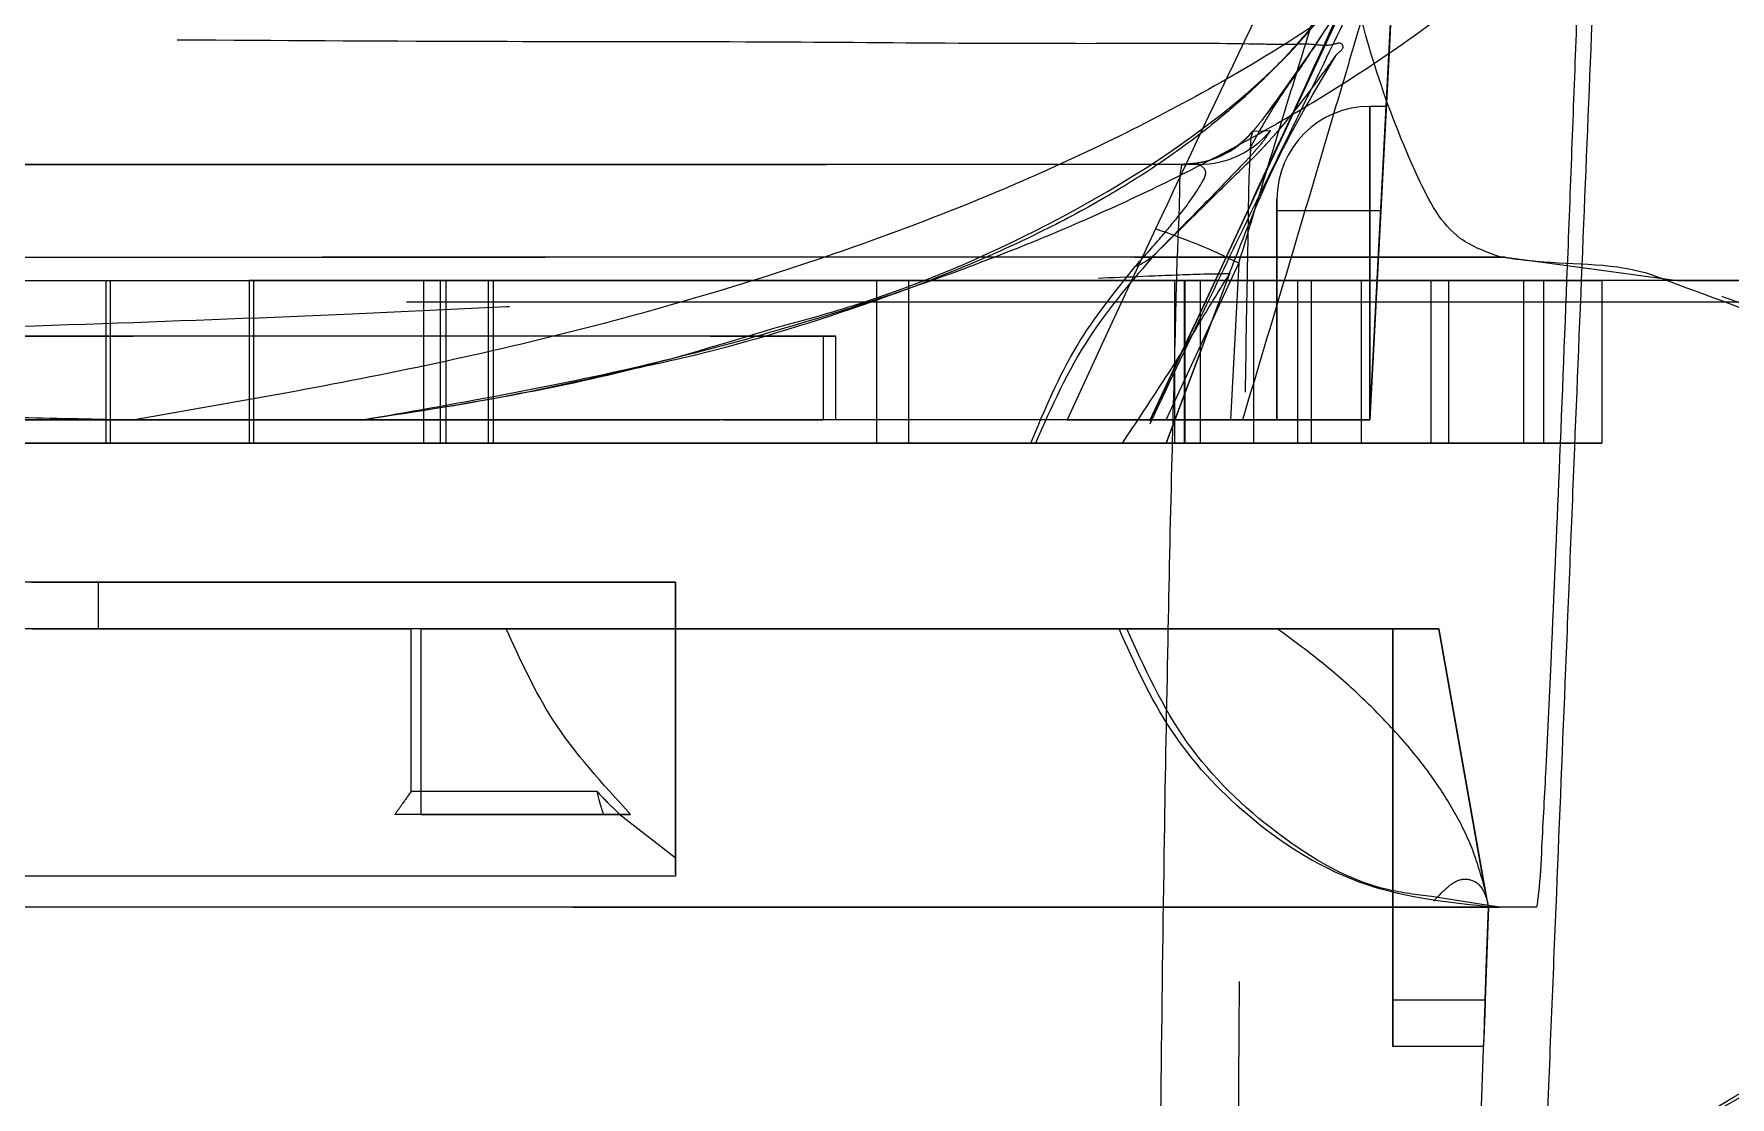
# Model space of a CAD drawing. Header units: millimetres. Extents: x 126 to 938, y 244 to 707.
# Drawn here: x 789.535 to 791.362, y 557.483 to 558.628 of the extents above; entities that cross this region are included whole.
import ezdxf

# ---------------------------------------------------------------- set-up
doc = ezdxf.new("R2010")
doc.units = ezdxf.units.MM
doc.linetypes.add('HIDDEN', pattern=[1.905, 1.27, -0.635])

msp = doc.modelspace()

# ---------------------------------------------------------------- linework, layer by layer
at = {"color": 7, "linetype": 'HIDDEN', "lineweight": 18}
for p, q in [((790.9737, 558.2123), (791.0102, 558.9091)), ((791.0037, 558.7848), (790.9944, 558.6078)), ((790.8917, 558.5427), (790.9874, 558.7479)), ((790.9737, 558.4373), (790.9737, 558.5498)), ((790.9737, 558.5498), (790.9737, 558.4373)), ((790.9914, 558.5498), (790.9737, 558.5498)), ((790.8478, 558.5225), (790.848, 558.5231)), ((790.848, 558.5232), (790.867, 558.524)), ((787.0911, 558.4873), (790.7895, 558.4873)), ((790.7712, 558.4873), (787.2138, 558.4873)), ((787.2138, 558.4872), (790.7712, 558.4873)), ((790.7712, 558.4873), (787.2139, 558.4872)), ((790.7712, 558.4873), (790.7712, 558.4869)), ((790.7895, 558.4873), (790.7712, 558.4873)), ((790.8737, 558.4498), (790.8737, 558.4373)), ((790.8737, 558.4373), (790.8737, 558.4498)), ((790.9737, 558.4373), (790.8737, 558.4373)), ((790.8737, 558.4373), (790.8737, 558.2123)), ((790.9737, 558.4373), (790.8737, 558.4373)), ((790.8737, 558.2123), (790.8737, 558.4373)), ((790.9737, 558.2123), (790.9855, 558.4373)), ((790.9737, 558.2123), (790.9737, 558.4373)), ((790.9855, 558.4373), (790.9737, 558.4373)), ((790.9855, 558.4373), (790.9737, 558.4373)), ((790.9737, 558.4373), (790.9737, 558.2123)), ((790.9855, 558.4373), (790.9737, 558.2123)), ((785.0056, 558.3873), (791.1195, 558.3873)), ((791.1155, 558.3873), (785.0222, 558.3873)), ((791.1195, 558.3873), (791.1155, 558.3873)), ((791.1195, 558.3873), (791.202, 558.3762)), ((790.7546, 558.1873), (790.8232, 558.3709)), ((790.8327, 558.3809), (790.8239, 558.2123)), ((791.2237, 558.3623), (783.7237, 558.3623)), ((783.7237, 558.3623), (789.7719, 558.3623)), ((791.3052, 558.3623), (784.7833, 558.3623)), ((791.207, 558.3623), (787.6237, 558.3623)), ((789.6131, 558.1873), (789.6131, 558.3623)), ((789.6131, 558.3623), (789.6175, 558.3623)), ((789.6131, 558.3623), (789.767, 558.3623)), ((789.6175, 558.3623), (789.6175, 558.1873)), ((789.6175, 558.3623), (790.4428, 558.3623)), ((789.767, 558.3623), (789.767, 558.1873)), ((789.9548, 558.3623), (789.767, 558.3623)), ((789.7719, 558.1873), (789.7719, 558.3623)), ((789.7719, 558.3623), (789.9787, 558.3623)), ((789.9548, 558.3623), (789.9548, 558.1873)), ((789.973, 558.3623), (789.9548, 558.3623)), ((789.973, 558.1873), (789.973, 558.3623)), ((790.0296, 558.3623), (789.973, 558.3623)), ((789.9787, 558.3623), (789.9787, 558.1873)), ((789.9787, 558.3623), (790.0247, 558.3623)), ((790.0247, 558.1873), (790.0247, 558.3623)), ((790.0247, 558.3623), (790.7745, 558.3623)), ((790.0296, 558.3623), (790.0296, 558.1873)), ((790.7637, 558.3623), (790.0296, 558.3623)), ((790.4428, 558.1873), (790.4428, 558.3623)), ((790.4428, 558.3623), (790.4771, 558.3623)), ((790.4771, 558.3623), (790.4771, 558.1873)), ((790.4771, 558.3623), (790.8961, 558.3623)), ((791.0396, 558.3623), (790.7637, 558.3623)), ((790.7637, 558.1873), (790.7637, 558.3623)), ((790.7737, 558.3623), (790.7737, 558.1873)), ((790.8487, 558.3623), (790.7743, 558.3623)), ((790.7745, 558.3623), (790.7745, 558.1873)), ((791.059, 558.3623), (790.7745, 558.3623)), ((790.791, 558.3623), (790.791, 558.1873)), ((790.791, 558.3623), (791.2237, 558.3623)), ((790.8487, 558.1873), (790.8487, 558.3623)), ((790.9106, 558.3623), (790.8487, 558.3623)), ((790.8961, 558.1873), (790.8961, 558.3623)), ((790.8961, 558.3623), (790.9645, 558.3623)), ((790.9106, 558.3623), (790.9106, 558.1873)), ((791.1606, 558.3623), (790.9106, 558.3623)), ((790.9645, 558.3623), (790.9645, 558.1873)), ((790.9645, 558.3623), (791.138, 558.3623)), ((791.0396, 558.3623), (791.0396, 558.1873)), ((791.059, 558.1873), (791.059, 558.3623)), ((791.059, 558.3623), (791.1606, 558.3623)), ((791.1396, 558.1873), (791.1396, 558.3623)), ((791.1606, 558.3623), (791.1606, 558.1873)), ((791.2237, 558.3623), (791.2237, 558.1873)), ((791.3052, 558.3623), (791.4826, 558.3623)), ((791.2066, 558.339), (787.6237, 558.339)), ((790.3987, 558.3023), (784.5487, 558.3023)), ((784.5487, 558.3023), (790.3987, 558.3023)), ((790.3851, 558.3023), (784.5623, 558.3023)), ((784.5623, 558.3023), (790.3851, 558.3023)), ((790.3851, 558.3023), (790.3851, 558.2123)), ((790.3987, 558.2123), (790.3987, 558.3023)), ((790.3987, 558.2123), (784.5487, 558.2123)), ((790.3851, 558.2123), (784.5623, 558.2123)), ((784.5623, 558.2123), (790.3851, 558.2123)), ((784.8301, 558.2123), (790.3987, 558.2123)), ((785.194, 558.2123), (790.6477, 558.2123)), ((789.8905, 558.2123), (789.8889, 558.2123)), ((790.6477, 558.2123), (790.7546, 558.2123)), ((790.7373, 558.2123), (790.735, 558.2123)), ((790.739, 558.2123), (790.7373, 558.2123)), ((790.7546, 558.2123), (790.8239, 558.2123)), ((790.8239, 558.2123), (790.9737, 558.2123)), ((790.8737, 558.2123), (790.9737, 558.2123)), ((790.9737, 558.2123), (790.8737, 558.2123)), ((791.2237, 558.1873), (783.7237, 558.1873)), ((783.7237, 558.1873), (789.7719, 558.1873)), ((784.1929, 558.1873), (790.7546, 558.1873)), ((790.6087, 558.1873), (788.586, 558.1873)), ((789.6175, 558.1873), (789.6131, 558.1873)), ((789.6131, 558.1873), (789.767, 558.1873)), ((789.6175, 558.1873), (790.4428, 558.1873)), ((789.9548, 558.1873), (789.767, 558.1873)), ((789.9787, 558.1873), (789.7719, 558.1873)), ((789.973, 558.1873), (789.9548, 558.1873)), ((790.0296, 558.1873), (789.973, 558.1873)), ((790.0247, 558.1873), (789.9787, 558.1873)), ((790.7745, 558.1873), (790.0247, 558.1873)), ((790.7637, 558.1873), (790.0296, 558.1873)), ((790.4771, 558.1873), (790.4428, 558.1873)), ((790.4771, 558.1873), (790.8961, 558.1873)), ((790.6087, 558.1873), (790.6136, 558.1873)), ((790.707, 558.1873), (790.6136, 558.1873)), ((790.7546, 558.1873), (790.707, 558.1873)), ((791.0396, 558.1873), (790.7637, 558.1873)), ((790.8487, 558.1873), (790.7743, 558.1873)), ((791.059, 558.1873), (790.7745, 558.1873)), ((790.791, 558.1873), (791.2237, 558.1873)), ((790.8487, 558.1873), (790.9106, 558.1873)), ((790.8961, 558.1873), (790.9645, 558.1873)), ((790.9106, 558.1873), (791.1606, 558.1873)), ((790.9645, 558.1873), (791.138, 558.1873)), ((791.1606, 558.1873), (791.059, 558.1873)), ((790.226, 558.0373), (789.2235, 558.0373)), ((789.5329, 557.9873), (789.6043, 557.9873)), ((789.6043, 557.9873), (789.9416, 557.9873)), ((789.9416, 557.8123), (789.9416, 557.9873)), ((789.9523, 557.9873), (789.9416, 557.9873)), ((789.9523, 557.9873), (790.0438, 557.9873)), ((789.9523, 557.7873), (789.9523, 557.9873)), ((790.0438, 557.9873), (790.7037, 557.9873)), ((790.2257, 557.9873), (790.2257, 557.7409)), ((790.226, 557.9873), (790.226, 557.7208)), ((790.7037, 557.9873), (790.712, 557.9873)), ((790.712, 557.9873), (790.8736, 557.9873)), ((790.8737, 557.9873), (791.0482, 557.9873)), ((790.9987, 557.9873), (791.0482, 557.9873)), ((790.9987, 557.9873), (790.9987, 557.5873)), ((790.9987, 557.5873), (790.9987, 557.9873)), ((791.0482, 557.9873), (790.9987, 557.9873)), ((791.0977, 557.707), (791.0482, 557.9873)), ((789.9416, 557.8123), (790.1414, 557.8123)), ((789.9523, 557.7873), (789.9239, 557.7873)), ((790.1485, 557.7873), (789.9239, 557.7873)), ((789.9523, 557.7873), (790.1778, 557.7873)), ((790.1662, 557.7873), (790.1485, 557.7873)), ((790.1662, 557.7873), (790.2257, 557.7409)), ((790.1778, 557.7873), (790.1662, 557.7873)), ((791.1015, 557.6892), (791.04, 557.6989)), ((791.1019, 557.6873), (791.0977, 557.707)), ((784.4008, 557.6873), (791.1069, 557.6873)), ((791.1534, 557.6873), (788.9512, 557.6873)), ((791.1139, 557.6873), (791.1019, 557.6873)), ((791.1069, 557.6873), (791.1139, 557.6873)), ((790.9987, 557.5873), (790.9987, 557.5373)), ((791.0976, 557.5873), (790.9987, 557.5873)), ((790.9987, 557.5373), (790.9987, 557.5873)), ((791.0976, 557.5873), (790.9987, 557.5873)), ((791.0963, 557.5373), (790.9987, 557.5373))]:
    msp.add_line(p, q, dxfattribs=at)
at = {"color": 7, "linetype": 'Continuous', "lineweight": 25}
for p, q in [((790.9944, 558.6078), (790.9737, 558.2123)), ((791.202, 558.3762), (791.3052, 558.3623)), ((791.459, 558.3623), (791.207, 558.3623)), ((791.4656, 558.339), (791.2066, 558.339)), ((781.559, 558.2123), (789.6435, 558.2123)), ((789.6435, 558.2123), (789.8889, 558.2123)), ((790.735, 558.2123), (789.8905, 558.2123)), ((790.8366, 558.2123), (790.739, 558.2123)), ((790.9737, 558.2123), (790.8366, 558.2123)), ((789.5329, 558.0373), (789.6043, 558.0373)), ((789.6043, 558.0373), (789.6043, 557.9873)), ((789.6043, 558.0373), (790.2257, 558.0373)), ((790.2257, 558.0373), (790.2257, 557.9873)), ((790.2257, 558.0373), (790.226, 558.0373)), ((790.226, 558.0373), (790.226, 557.9873)), ((791.0482, 557.9873), (783.8988, 557.9873)), ((791.1011, 557.6873), (783.8747, 557.6873)), ((791.0984, 557.5873), (791.1019, 557.6873)), ((791.1139, 557.6873), (791.1015, 557.6892)), ((791.1534, 557.6873), (791.1139, 557.6873)), ((791.0984, 557.5873), (791.0976, 557.5873)), ((791.0543, 556.3373), (791.0964, 557.5445))]:
    msp.add_line(p, q, dxfattribs=at)
at = {"color": 7, "linetype": 'Continuous', "lineweight": 25, "flags": 128}
for points in [[(790.7372, 558.2112), (790.8666, 558.4887), (790.8917, 558.5427)], [(791.0482, 557.9873), (791.0779, 557.8193), (791.1011, 557.6873)], [(791.1011, 557.6873), (791.0992, 557.6313), (791.0976, 557.5873)]]:
    msp.add_lwpolyline(points, dxfattribs=at)
at = {"color": 7, "linetype": 'HIDDEN', "lineweight": 18, "flags": 128}
for points in [[(790.743, 558.4179), (790.6896, 558.3028), (790.6477, 558.2123)], [(790.7546, 558.2123), (790.7984, 558.3067), (790.8327, 558.3809)], [(790.8228, 558.3698), (790.7846, 558.2676), (790.7546, 558.1873)], [(790.226, 557.7208), (789.9175, 557.7208), (789.5821, 557.7208), (789.2235, 557.7208)]]:
    msp.add_lwpolyline(points, dxfattribs=at)
at = {"color": 7, "linetype": 'HIDDEN', "lineweight": 18}
for centre, radius, start, end in [((787.4737, 561.1873), 5.5, 270, 90), ((787.4737, 561.1873), 5.5, 270, 90), ((790.9737, 558.4498), 0.1, 90.0049, 179.9985), ((790.7712, 558.5872), 0.1, 269.999, 320.1997), ((790.7712, 558.5872), 0.1, 269.999, 320.1997), ((790.7712, 558.5872), 0.1, 269.9832, 320.1183), ((790.7895, 558.5873), 0.1, 270.0036, 320.7604), ((790.5326, 557.7804), 0.6713, 63.4395, 71.7351), ((790.6972, 558.439), 0.0661, 291.069, 314.5053), ((787.4737, 561.1872), 5.95, 273.19163, 325.36907), ((787.4737, 561.1873), 5.95, 273.19165, 322.2359)]:
    msp.add_arc(centre, radius, start, end, dxfattribs=at)
for points, knots in [([(793.439, 560.8931), (793.4252, 560.712), (793.3976, 560.3497), (793.2937, 559.8137), (793.1447, 559.2888), (792.9472, 558.7796), (792.7057, 558.2929), (792.4223, 557.8326), (792.1003, 557.4018), (791.7405, 557.0011), (791.3427, 556.6315), (790.9093, 556.2969), (790.4405, 555.9995), (789.9352, 555.7417), (789.3938, 555.529), (788.8261, 555.3706), (788.2459, 555.2662), (787.8561, 555.2435), (787.6612, 555.2321)], [0, 0, 0, 0, 0.061266, 0.122548, 0.183856, 0.245203, 0.306595, 0.366948, 0.427369, 0.487864, 0.548446, 0.610363, 0.672391, 0.735529, 0.801529, 0.86833, 0.934165, 1, 1, 1, 1]), ([(791.1155, 558.3873), (791.0997, 558.3928), (791.0583, 558.4075), (791.0176, 558.4869), (790.9742, 558.5988), (790.9356, 558.76), (790.9013, 558.9574), (790.874, 559.1845), (790.8543, 559.4287), (790.8418, 559.6798), (790.8395, 559.8481), (790.8384, 559.9314)], [0, 0, 0, 0, 0.030366, 0.07988, 0.155715, 0.258927, 0.386708, 0.530611, 0.685663, 0.844388, 1, 1, 1, 1]), ([(787.4737, 558.4873), (787.5308, 558.4883), (787.6445, 558.4904), (787.8129, 558.507), (787.978, 558.533), (788.1445, 558.57), (788.3031, 558.616), (788.4596, 558.672), (788.6083, 558.7353), (788.7517, 558.8071), (788.8824, 558.8824), (789.0001, 558.9587), (789.1089, 559.0374), (789.2091, 559.1175), (789.3307, 559.2244), (789.4688, 559.3634), (789.6179, 559.5397), (789.7033, 559.6658), (789.7456, 559.7284)], [0, 0, 0, 0, 0.063464, 0.126279, 0.187958, 0.249013, 0.31576, 0.371319, 0.433719, 0.495219, 0.549377, 0.601316, 0.651031, 0.698528, 0.743805, 0.830897, 0.91608, 1, 1, 1, 1]), ([(789.5635, 559.4777), (789.5318, 559.4401), (789.4663, 559.3626), (789.3617, 559.2553), (789.2498, 559.1517), (789.1521, 559.0712), (789.0674, 559.0072), (788.999, 558.9588), (788.9272, 558.9113), (788.8535, 558.8659), (788.7811, 558.8244), (788.7062, 558.7845), (788.6251, 558.7444), (788.5368, 558.7047), (788.4462, 558.6679), (788.3515, 558.6332), (788.2554, 558.6022), (788.1603, 558.5755), (788.0356, 558.545), (787.876, 558.5151), (787.676, 558.4916), (787.5415, 558.4887), (787.4737, 558.4873)], [0, 0, 0, 0, 0.061702, 0.127333, 0.187965, 0.253103, 0.286148, 0.321209, 0.358287, 0.394198, 0.429917, 0.463031, 0.500775, 0.543367, 0.584603, 0.623452, 0.670005, 0.711345, 0.747462, 0.831147, 0.914962, 1, 1, 1, 1]), ([(791.1317, 559.0373), (791.0929, 558.9499), (791.0349, 558.8191), (790.9418, 558.6523), (790.8864, 558.5749), (790.8587, 558.5363)], [0, 0, 0, 0, 0.501016, 0.750587, 1, 1, 1, 1]), ([(791.037, 558.9808), (791.0384, 558.9742), (791.042, 558.9571), (791.0424, 558.9233), (791.0369, 558.8815), (791.0251, 558.8371), (791.0099, 558.7962), (790.9953, 558.7637), (790.983, 558.7418), (790.9722, 558.7212), (790.9569, 558.697), (790.9357, 558.6662), (790.9116, 558.6354), (790.8846, 558.6046), (790.8545, 558.5741), (790.8211, 558.544), (790.7849, 558.515), (790.7422, 558.4845), (790.6883, 558.4506), (790.6165, 558.4121), (790.5235, 558.3702), (790.3947, 558.3231), (790.2726, 558.2864), (790.1888, 558.2687), (790.1657, 558.2638)], [0, 0, 0, 0, 0.016451, 0.042848, 0.08213, 0.119166, 0.155041, 0.18872, 0.206322, 0.216478, 0.245605, 0.276105, 0.307991, 0.34131, 0.376188, 0.412745, 0.451124, 0.489726, 0.541115, 0.606801, 0.688899, 0.790406, 0.942218, 1, 1, 1, 1]), ([(790.9498, 558.8428), (790.9324, 558.8088), (790.897, 558.7398), (790.8276, 558.5983), (790.7769, 558.4903), (790.743, 558.4179)], [0, 0, 0, 0, 0.242361, 0.492696, 1, 1, 1, 1]), ([(790.7373, 558.2123), (790.764, 558.2696), (790.8157, 558.3804), (790.8909, 558.5423), (790.9499, 558.6711), (790.9884, 558.7569), (791.0043, 558.7957), (791.011, 558.8126), (791.0126, 558.8193), (791.0131, 558.8218)], [0, 0, 0, 0, 0.283541, 0.547989, 0.80009, 0.918698, 0.969106, 0.988479, 1, 1, 1, 1]), ([(790.8327, 558.3809), (790.8447, 558.4209), (790.8662, 558.4926), (790.9006, 558.6045), (790.9328, 558.707), (790.956, 558.7775), (790.9661, 558.8079)], [0, 0, 0, 0, 0.279607, 0.502345, 0.785188, 1, 1, 1, 1]), ([(790.9996, 558.7659), (790.9951, 558.754), (790.9811, 558.7163), (790.9494, 558.6482), (790.9061, 558.5591), (790.8556, 558.4561), (790.7987, 558.3383), (790.7584, 558.2534), (790.7367, 558.2075)], [0, 0, 0, 0, 0.061619, 0.195644, 0.364447, 0.543396, 0.753233, 1, 1, 1, 1]), ([(790.9975, 558.7584), (790.9969, 558.7561), (790.9894, 558.7268), (790.9713, 558.6657), (790.954, 558.6069), (790.9446, 558.5749)], [0, 0, 0, 0, 0.036875, 0.475515, 1, 1, 1, 1]), ([(790.3319, 558.3109), (790.3603, 558.3186), (790.4616, 558.3461), (790.62, 558.4137), (790.7909, 558.5166), (790.9131, 558.6254), (790.9623, 558.707), (790.9816, 558.7391)], [0, 0, 0, 0, 0.110359, 0.394738, 0.643248, 0.859738, 1, 1, 1, 1]), ([(790.8972, 558.5886), (790.9092, 558.6066), (790.9333, 558.6425), (790.9552, 558.6797), (790.9662, 558.6984)], [0, 0, 0, 0, 0.499947, 1, 1, 1, 1]), ([(790.9374, 558.6049), (790.9375, 558.6051), (790.9399, 558.6084), (790.9465, 558.6113), (790.9429, 558.6195), (790.9295, 558.614), (790.9125, 558.6174), (790.8842, 558.6161), (790.8212, 558.6178), (790.7066, 558.6173), (790.5292, 558.6175), (790.3027, 558.6196), (790.0315, 558.6193), (789.7191, 558.621), (789.3698, 558.6235), (788.9898, 558.6241), (788.5841, 558.6262), (788.1602, 558.6271), (787.7247, 558.6273), (787.285, 558.628), (786.9917, 558.6276), (786.8453, 558.6274)], [0, 0, 0, 0, 0.000179, 0.002998, 0.00347, 0.006009, 0.010635, 0.017295, 0.026014, 0.056994, 0.100529, 0.155559, 0.22215, 0.298372, 0.383409, 0.476881, 0.575542, 0.679321, 0.786073, 0.893184, 1, 1, 1, 1]), ([(790.8221, 558.3687), (790.8381, 558.4099), (790.87, 558.4918), (790.9151, 558.5674), (790.9375, 558.605)], [0, 0, 0, 0, 0.502297, 1, 1, 1, 1]), ([(790.8406, 558.4873), (790.8407, 558.4873), (790.8409, 558.4875), (790.8412, 558.4878), (790.8416, 558.4882), (790.8425, 558.489), (790.844, 558.4904), (790.8468, 558.4931), (790.8519, 558.4982), (790.8619, 558.5086), (790.8813, 558.5303), (790.9029, 558.5575), (790.923, 558.5848), (790.9331, 558.5988), (790.9374, 558.6049)], [0, 0, 0, 0, 0.0025705, 0.004673, 0.0083482, 0.0149821, 0.0270316, 0.0491367, 0.0905212, 0.1705369, 0.3322767, 0.661864, 0.8537437, 1, 1, 1, 1]), ([(790.9009, 558.5942), (790.8916, 558.5813), (790.8709, 558.5524), (790.8537, 558.5213), (790.8442, 558.5041)], [0, 0, 0, 0, 0.448431, 1, 1, 1, 1]), ([(790.8587, 558.5363), (790.8653, 558.5448), (790.8786, 558.562), (790.891, 558.5797), (790.8972, 558.5886)], [0, 0, 0, 0, 0.500533, 1, 1, 1, 1]), ([(790.8587, 558.5363), (790.8569, 558.5341), (790.8534, 558.5297), (790.8498, 558.5253), (790.848, 558.5231)], [0, 0, 0, 0, 0.500034, 1, 1, 1, 1]), ([(790.8587, 558.5363), (790.8567, 558.5338), (790.8532, 558.5294), (790.8496, 558.5251), (790.848, 558.5232)], [0, 0, 0, 0, 0.566536, 1, 1, 1, 1]), ([(790.9871, 558.4688), (790.9863, 558.4526), (790.9846, 558.4204), (790.9875, 558.4757), (790.9887, 558.4987), (790.9902, 558.5267), (790.9907, 558.5376), (790.9916, 558.553), (790.9907, 558.5376), (790.9902, 558.5265), (790.9888, 558.4996), (790.9878, 558.4805), (790.9871, 558.4688)], [0, 0, 0, 0, 0.139999, 0.279998, 0.439998, 0.539999, 0.612978, 0.639999, 0.66702, 0.74, 0.84, 1, 1, 1, 1]), ([(790.848, 558.5232), (790.8431, 558.518), (790.833, 558.5073), (790.8139, 558.496), (790.793, 558.4886), (790.7784, 558.4877), (790.7712, 558.4873)], [0, 0, 0, 0, 0.247007, 0.500005, 0.752979, 1, 1, 1, 1]), ([(790.848, 558.5231), (790.8429, 558.5178), (790.8328, 558.5072), (790.8138, 558.496), (790.7931, 558.4886), (790.7785, 558.4877), (790.7712, 558.4873)], [0, 0, 0, 0, 0.250852, 0.500031, 0.749982, 1, 1, 1, 1]), ([(790.8478, 558.5231), (790.8429, 558.5178), (790.8328, 558.5073), (790.8138, 558.496), (790.7929, 558.4886), (790.7784, 558.4877), (790.7712, 558.4873)], [0, 0, 0, 0, 0.24689, 0.499847, 0.752881, 1, 1, 1, 1]), ([(790.867, 558.524), (790.8646, 558.5205), (790.8595, 558.5126), (790.8511, 558.5029), (790.8434, 558.4942), (790.839, 558.4895), (790.8368, 558.4873)], [0, 0, 0, 0, 0.266116, 0.595014, 0.800426, 1, 1, 1, 1]), ([(790.8455, 558.5027), (790.8454, 558.5081), (790.8452, 558.5148), (790.8473, 558.5212), (790.8478, 558.5225)], [0, 0, 0, 0, 0.79762, 1, 1, 1, 1]), ([(790.8481, 558.5232), (790.8481, 558.5232), (790.848, 558.5232), (790.848, 558.5232), (790.848, 558.5232)], [0, 0, 0, 0, 0.472136, 1, 1, 1, 1]), ([(790.8237, 556.3373), (790.8244, 556.4237), (790.826, 556.6056), (790.8286, 556.8877), (790.8303, 557.1828), (790.8326, 557.4773), (790.8342, 557.7447), (790.8366, 557.9775), (790.8388, 558.1688), (790.8409, 558.3167), (790.843, 558.4198), (790.8436, 558.4739), (790.8452, 558.4982), (790.8455, 558.5027)], [0, 0, 0, 0, 0.1197545, 0.2519334, 0.390876, 0.5285554, 0.6599402, 0.7613696, 0.8510562, 0.9249848, 0.966263, 0.9938278, 1, 1, 1, 1]), ([(790.721, 558.3773), (790.7303, 558.3877), (790.7465, 558.4058), (790.771, 558.4356), (790.7867, 558.456), (790.8005, 558.4808), (790.7922, 558.4857), (790.7895, 558.4873)], [0, 0, 0, 0, 0.303694, 0.52814, 0.813354, 0.938599, 1, 1, 1, 1]), ([(790.7712, 558.4869), (790.7709, 558.4859), (790.7687, 558.476), (790.769, 558.4467), (790.7659, 558.3906), (790.7639, 558.2921), (790.7597, 558.1502), (790.7559, 557.9654), (790.7517, 557.7393), (790.7485, 557.4783), (790.7454, 557.1889), (790.7422, 556.8954), (790.7383, 556.6108), (790.7364, 556.4257), (790.7354, 556.3373)], [0, 0, 0, 0, 0.001502, 0.014183, 0.040483, 0.080069, 0.151496, 0.23871, 0.337909, 0.467029, 0.602823, 0.74181, 0.876573, 1, 1, 1, 1]), ([(790.8368, 558.4873), (790.8233, 558.4733), (790.7924, 558.4414), (790.7611, 558.4097), (790.7436, 558.3919)], [0, 0, 0, 0, 0.436325, 1, 1, 1, 1]), ([(790.7436, 558.3919), (790.7622, 558.4102), (790.7946, 558.442), (790.8269, 558.4738), (790.8406, 558.4873)], [0, 0, 0, 0, 0.577086, 1, 1, 1, 1]), ([(790.7436, 558.3919), (790.718, 558.3624), (790.6644, 558.3008), (790.631, 558.2262), (790.6136, 558.1873)], [0, 0, 0, 0, 0.477769, 1, 1, 1, 1]), ([(791.4376, 558.3094), (791.3873, 558.3276), (791.3344, 558.3468), (791.242, 558.3817), (791.1822, 558.3782), (791.1279, 558.3856), (791.1155, 558.3873)], [0, 0, 0, 0, 0.480642, 0.506032, 0.887286, 1, 1, 1, 1]), ([(786.8731, 558.2924), (786.9939, 558.2901), (787.2356, 558.2856), (787.5985, 558.2823), (787.9601, 558.2815), (788.3159, 558.2856), (788.6616, 558.2893), (788.9936, 558.2965), (789.3081, 558.3063), (789.6011, 558.3155), (789.869, 558.3256), (790.1087, 558.3374), (790.317, 558.347), (790.4913, 558.3542), (790.6291, 558.3631), (790.729, 558.3668), (790.7891, 558.3695), (790.816, 558.3697), (790.8228, 558.3698)], [0, 0, 0, 0, 0.091732, 0.183501, 0.275581, 0.366227, 0.453645, 0.538064, 0.618366, 0.692529, 0.760593, 0.821924, 0.87472, 0.918924, 0.954325, 0.979554, 0.99482, 1, 1, 1, 1]), ([(790.6087, 558.1873), (790.6237, 558.2232), (790.6523, 558.2918), (790.6988, 558.3497), (790.721, 558.3773)], [0, 0, 0, 0, 0.52343, 1, 1, 1, 1]), ([(790.8228, 558.3698), (790.8195, 558.3646), (790.8056, 558.3426), (790.7814, 558.3017), (790.7463, 558.246), (790.7207, 558.2077), (790.707, 558.1873)], [0, 0, 0, 0, 0.0861, 0.360714, 0.658993, 1, 1, 1, 1]), ([(791.3527, 558.3453), (791.3707, 558.339), (791.4074, 558.3261), (791.4591, 558.3016), (791.5057, 558.2751), (791.5451, 558.2477), (791.5741, 558.2246), (791.5988, 558.2026), (791.6067, 558.1961), (791.6188, 558.1852), (791.6185, 558.1874), (791.6185, 558.1875)], [0, 0, 0, 0, 0.18339, 0.373588, 0.548474, 0.701197, 0.82909, 0.922208, 0.978884, 0.999459, 1, 1, 1, 1]), ([(790.1778, 557.7873), (790.1477, 557.8201), (790.0926, 557.8799), (790.059, 557.9538), (790.0438, 557.9873)], [0, 0, 0, 0, 0.5479663, 1, 1, 1, 1]), ([(791.1069, 557.6873), (791.0607, 557.692), (790.9643, 557.702), (790.8445, 557.7766), (790.7543, 557.8748), (790.7205, 557.9498), (790.7037, 557.9873)], [0, 0, 0, 0, 0.258569, 0.539738, 0.77028, 1, 1, 1, 1]), ([(791.04, 557.6989), (791.0241, 557.7008), (790.9643, 557.708), (790.8698, 557.764), (790.77, 557.8599), (790.7313, 557.9448), (790.712, 557.9873)], [0, 0, 0, 0, 0.104043, 0.393514, 0.696672, 1, 1, 1, 1]), ([(791.0977, 557.707), (791.0935, 557.7216), (791.0852, 557.7511), (791.0642, 557.7926), (791.036, 557.8358), (791.0021, 557.8765), (790.9625, 557.9164), (790.9208, 557.953), (790.8895, 557.9759), (790.8736, 557.9875)], [0, 0, 0, 0, 0.124172, 0.250036, 0.378727, 0.546283, 0.683156, 0.839064, 1, 1, 1, 1]), ([(789.9416, 557.8123), (789.9383, 557.8076), (789.9324, 557.7992), (789.9265, 557.7909), (789.9239, 557.7873)], [0, 0, 0, 0, 0.559537, 1, 1, 1, 1]), ([(790.1414, 557.8123), (790.1459, 557.8074), (790.154, 557.7989), (790.1625, 557.7908), (790.1662, 557.7873)], [0, 0, 0, 0, 0.562913, 1, 1, 1, 1]), ([(790.1414, 557.8123), (790.1425, 557.8075), (790.1445, 557.799), (790.1473, 557.7908), (790.1485, 557.7873)], [0, 0, 0, 0, 0.564695, 1, 1, 1, 1]), ([(790.2257, 557.7409), (790.2257, 557.7369), (790.2258, 557.7303), (790.2259, 557.7236), (790.226, 557.7208)], [0, 0, 0, 0, 0.588206, 1, 1, 1, 1]), ([(791.0426, 557.6938), (791.0477, 557.6994), (791.0564, 557.7092), (791.0729, 557.7199), (791.0935, 557.7142), (791.0978, 557.7012), (791.1004, 557.6936)], [0, 0, 0, 0, 0.2913615, 0.5055191, 0.7123676, 1, 1, 1, 1]), ([(791.1022, 557.2858), (791.1692, 557.3422), (791.3045, 557.4561), (791.4892, 557.5513), (791.6271, 557.6048), (791.7111, 557.6317), (791.7963, 557.6535), (791.883, 557.6703), (791.975, 557.6829), (792.0385, 557.6864), (792.0723, 557.6882)], [0, 0, 0, 0, 0.244629, 0.4935091, 0.5764482, 0.6584755, 0.7402147, 0.8223018, 0.9053445, 1, 1, 1, 1]), ([(792.0688, 557.6822), (792.0302, 557.68), (791.9545, 557.6757), (791.8405, 557.658), (791.7245, 557.6314), (791.5876, 557.5877), (791.4323, 557.5192), (791.2617, 557.4187), (791.1584, 557.3307), (791.1051, 557.2853)], [0, 0, 0, 0, 0.109061, 0.213725, 0.324912, 0.444125, 0.618315, 0.802752, 1, 1, 1, 1])]:
    msp.add_open_spline(points, degree=3, knots=knots, dxfattribs=at)
at = {"color": 7, "linetype": 'Continuous', "lineweight": 25}
for points, knots in [([(789.8891, 558.2123), (789.987, 558.2293), (790.173, 558.2617), (790.4292, 558.3341), (790.6457, 558.415), (790.806, 558.4921), (790.9246, 558.5604), (791.0223, 558.6247), (791.1168, 558.6975), (791.2085, 558.7826), (791.2913, 558.8776), (791.3686, 558.9915), (791.4031, 559.08), (791.421, 559.126)], [0, 0, 0, 0, 0.159638, 0.303319, 0.427194, 0.530698, 0.588759, 0.647036, 0.718634, 0.78022, 0.847788, 0.920923, 1, 1, 1, 1]), ([(791.336, 559.1108), (791.3186, 559.0726), (791.284, 558.9963), (791.1855, 558.86), (791.0334, 558.7141), (790.8241, 558.5758), (790.5757, 558.4532), (790.29, 558.3508), (789.9692, 558.2689), (789.752, 558.2311), (789.6435, 558.2123)], [0, 0, 0, 0, 0.063095, 0.125867, 0.251824, 0.378254, 0.502027, 0.668193, 0.834224, 1, 1, 1, 1]), ([(791.2196, 558.7989), (791.2175, 558.7509), (791.2121, 558.6257), (791.2037, 558.4201), (791.1939, 558.1782), (791.184, 557.9328), (791.1773, 557.7679), (791.174, 557.6873)], [0, 0, 0, 0, 0.129564, 0.337881, 0.554953, 0.782387, 1, 1, 1, 1]), ([(791.2012, 558.7784), (791.1996, 558.7337), (791.195, 558.605), (791.1871, 558.398), (791.1781, 558.1693), (791.1701, 557.9843), (791.1642, 557.8491), (791.1591, 557.764), (791.1571, 557.7138), (791.1541, 557.6924), (791.1534, 557.6873)], [0, 0, 0, 0, 0.123009, 0.353615, 0.568999, 0.751404, 0.862351, 0.940623, 0.985731, 1, 1, 1, 1]), ([(790.9446, 558.5749), (790.9397, 558.5585), (790.9041, 558.4375), (790.8679, 558.3167), (790.8366, 558.2123)], [0, 0, 0, 0, 0.135153, 1, 1, 1, 1]), ([(789.8889, 558.2123), (789.9833, 558.227), (790.1332, 558.2504), (790.2782, 558.2945), (790.3319, 558.3109)], [0, 0, 0, 0, 0.6295145, 1, 1, 1, 1]), ([(790.1657, 558.2638), (790.1301, 558.2557), (790.039, 558.2349), (789.9467, 558.2208), (789.8905, 558.2123)], [0, 0, 0, 0, 0.391319, 1, 1, 1, 1]), ([(787.5984, 558.2291), (787.6895, 558.2288), (787.8787, 558.2282), (788.1592, 558.2268), (788.4382, 558.2251), (788.7063, 558.2233), (788.9664, 558.2212), (789.1927, 558.2191), (789.3768, 558.217), (789.5178, 558.215), (789.6031, 558.2131), (789.6435, 558.2123)], [0, 0, 0, 0, 0.133727, 0.277434, 0.411531, 0.542952, 0.670685, 0.793127, 0.874856, 0.940675, 1, 1, 1, 1]), ([(791.174, 557.6873), (791.1705, 557.6015), (791.164, 557.442), (791.1546, 557.2209), (791.1464, 557.0347), (791.1395, 556.8836), (791.1335, 556.7596), (791.1285, 556.6607), (791.1242, 556.5801), (791.1207, 556.5174), (791.1176, 556.4651), (791.1146, 556.4194), (791.1124, 556.3858), (791.1108, 556.363), (791.1098, 556.3499), (791.1091, 556.3414), (791.1088, 556.3373)], [0, 0, 0, 0, 0.19055, 0.354225, 0.491182, 0.604199, 0.689961, 0.766831, 0.823928, 0.869047, 0.906328, 0.940229, 0.970745, 0.981082, 0.990836, 1, 1, 1, 1]), ([(791.0963, 557.5373), (791.0964, 557.5387), (791.0969, 557.5448), (791.0972, 557.5561), (791.0979, 557.5713), (791.0983, 557.5819), (791.0984, 557.5873)], [0, 0, 0, 0, 0.089059, 0.366692, 0.676452, 1, 1, 1, 1]), ([(791.0976, 557.5873), (791.0975, 557.5828), (791.0972, 557.5744), (791.0969, 557.5626), (791.0966, 557.5528), (791.0965, 557.547), (791.0964, 557.5445)], [0, 0, 0, 0, 0.310702, 0.59073, 0.823925, 1, 1, 1, 1]), ([(791.0964, 557.5445), (791.0963, 557.5425), (791.0963, 557.5401), (791.0963, 557.5377), (791.0963, 557.5373)], [0, 0, 0, 0, 0.8026417, 1, 1, 1, 1])]:
    msp.add_open_spline(points, degree=3, knots=knots, dxfattribs=at)

doc.saveas('drawing.dxf')
